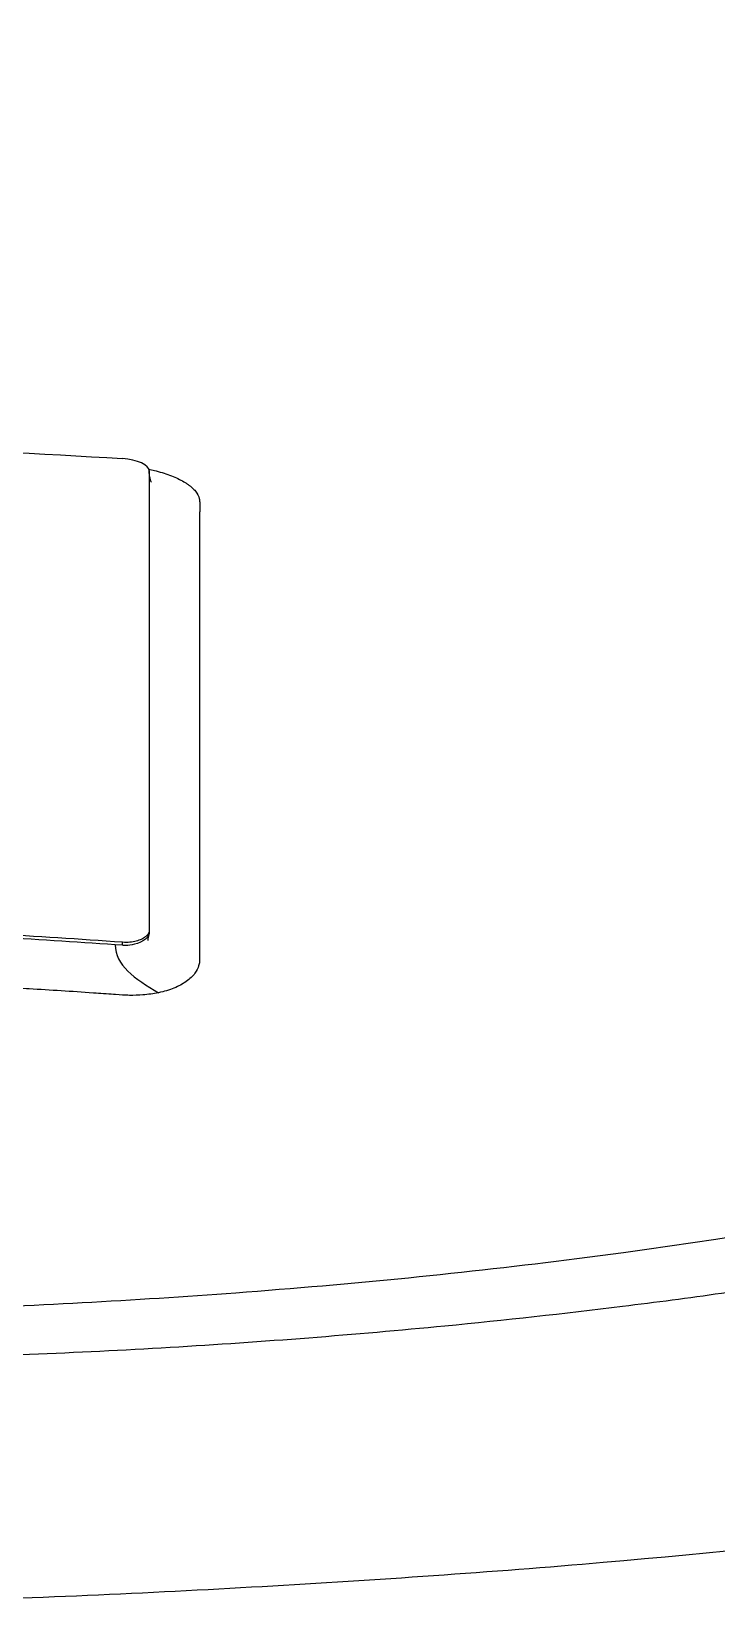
# Model space of a CAD drawing. Header units: millimetres. Extents: x 0 to 4378, y 0 to 2376.
# Drawn here: x 781.76 to 789.43, y 2087.85 to 2105.43 of the extents above; entities that cross this region are included whole.
import ezdxf

# ---------------------------------------------------------------- set-up
doc = ezdxf.new("R2010")
doc.units = ezdxf.units.MM
doc.header["$LTSCALE"] = 0.2

# ---------------------------------------------------------------- blocks, each defined once
blk = doc.blocks.new('A$C67cfe5fe')
for p, q in [((5.858, -65.91), (5.858, -65.882)), ((5.858, -65.882), (5.858, -65.91)), ((5.858, -71.021), (5.858, -71.047)), ((5.558, -71.191), (5.477, -71.185)), ((5.558, -71.191), (5.558, -71.157))]:
    blk.add_line(p, q)
blk.add_arc((0, 0), 86.413, 313.06048, 226.93952)
blk.add_ellipse((5.558, -65.863), major_axis=(0.3, -0.023), ratio=0.395367, start_param=0.0298, end_param=1.600593)
for points, knots in [([(20.581, -61.893), (21.167, -62.08), (21.725, -62.277), (22.772, -62.683), (23.264, -62.894), (24.638, -63.544), (25.419, -64.003), (26.472, -64.794), (26.828, -65.119), (27.191, -65.537), (27.262, -65.626), (27.361, -65.758), (27.394, -65.803), (27.576, -66.067), (27.694, -66.287), (27.831, -66.623), (27.872, -66.744), (27.936, -66.996), (27.959, -67.126), (27.985, -67.391), (27.987, -67.528), (27.97, -67.805), (27.95, -67.944), (27.889, -68.221), (27.847, -68.359), (27.58, -69.058), (27.185, -69.606), (26.486, -70.261), (26.342, -70.386), (25.869, -70.767), (25.508, -71.019), (24.707, -71.513), (24.265, -71.754), (23.549, -72.103), (23.304, -72.216), (22.797, -72.438), (22.535, -72.546), (21.999, -72.758), (21.72, -72.863), (21.147, -73.068), (20.844, -73.171), (20.405, -73.313), (20.262, -73.359), (17.851, -74.105), (15.19, -74.676), (11.896, -75.139), (11.527, -75.188), (10.501, -75.315), (9.837, -75.388), (8.16, -75.551), (7.133, -75.631), (5.569, -75.724), (5.045, -75.75), (3.992, -75.794), (3.464, -75.812), (2.933, -75.826)], [0.00002, 0.00002, 0.00002, 0.00002, 0.259158, 0.259158, 0.518708, 0.518708, 1.038075, 1.038075, 1.384705, 1.384705, 1.477831, 1.477831, 1.526561, 1.526561, 1.759973, 1.759973, 1.890971, 1.890971, 2.029156, 2.029156, 2.171186, 2.171186, 2.316283, 2.316283, 2.460898, 2.460898, 3.049329, 3.049329, 3.189055, 3.189055, 3.478614, 3.478614, 3.769885, 3.769885, 3.913253, 3.913253, 4.056001, 4.056001, 4.19686, 4.19686, 4.341119, 4.341119, 4.411312, 4.411312, 5.498875, 5.498875, 5.634552, 5.634552, 5.872375, 5.872375, 6.229939, 6.229939, 6.408513, 6.408513, 6.587137, 6.587137, 6.587137, 6.587137]), ([(-0.009, -75.323), (1.128, -75.323), (2.276, -75.304), (4.534, -75.226), (5.688, -75.164), (8.127, -74.982), (9.404, -74.855), (13.452, -74.338), (16.034, -73.829), (20.77, -72.48), (22.793, -71.622), (25.516, -69.805), (26.47, -68.758), (26.709, -67.086), (26.63, -66.59), (26.035, -65.353), (25.328, -64.629), (22.925, -63.037), (21.315, -62.409), (20.252, -62.034)], [-3.557548, -3.557548, -3.557548, -3.557548, -3.349945, -3.349945, -3.131371, -3.131371, -2.88131, -2.88131, -2.314192, -2.314192, -1.681115, -1.681115, -1.111984, -1.111984, -0.864569, -0.864569, -0.492008, -0.492008, -0.000015, -0.000015, -0.000015, -0.000015]), ([(-5.563, -65.744), (-3.714, -65.627), (-1.862, -65.567), (1.85, -65.567), (3.705, -65.626), (5.558, -65.744)], [0, 0, 0, 0, 0.4995825, 0.4995825, 0.9999999, 0.9999999, 0.9999999, 0.9999999]), ([(5.854, -65.863), (5.858, -65.864), (5.862, -65.865), (5.866, -65.866), (5.889, -65.871), (5.912, -65.876), (5.934, -65.882)], [0.701205401, 0.701205401, 0.701205401, 0.701205401, 0.701472592, 0.701472592, 0.701472592, 0.703125, 0.703125, 0.703125, 0.703125]), ([(5.858, -65.882), (5.858, -66.623), (5.858, -67.422), (5.858, -69.137), (5.858, -70.05), (5.858, -71.021)], [-1.119586, -1.119586, -1.119586, -1.119586, -0.560022, -0.560022, -0.000001, -0.000001, -0.000001, -0.000001]), ([(5.858, -65.91), (5.858, -65.917), (5.858, -65.924), (5.858, -65.931), (5.858, -65.937), (5.858, -65.943), (5.858, -65.949), (5.858, -65.976), (5.858, -66.002), (5.858, -66.028)], [0.00000005, 0.00000005, 0.00000005, 0.00000005, 0.00455029, 0.00455029, 0.00455029, 0.00878393, 0.00878393, 0.00878393, 0.02650849, 0.02650849, 0.02650849, 0.02650849]), ([(5.858, -65.924), (5.858, -65.927), (5.858, -65.93), (5.858, -65.934), (5.858, -65.937), (5.861, -65.956), (5.863, -65.967), (5.871, -65.99), (5.873, -65.994), (5.879, -66.003), (5.881, -66.006), (5.883, -66.008), (5.884, -66.008), (5.884, -66.008)], [0, 0, 0, 0, 0.00325922, 0.00325922, 0.01003283, 0.01003283, 0.01758501, 0.01758501, 0.02679007, 0.02679007, 0.03497206, 0.03497206, 0.03904806, 0.03904806, 0.03904806, 0.03904806]), ([(5.934, -65.882), (5.942, -65.884), (5.95, -65.886), (5.958, -65.888), (5.988, -65.896), (6.017, -65.905), (6.044, -65.914), (6.1, -65.933), (6.151, -65.954), (6.196, -65.976), (6.219, -65.988), (6.24, -65.999), (6.259, -66.012), (6.269, -66.018), (6.278, -66.024), (6.287, -66.03)], [0.703125, 0.703125, 0.703125, 0.703125, 0.70373263, 0.70373263, 0.70373263, 0.70603388, 0.70603388, 0.70603388, 0.71067629, 0.71067629, 0.71067629, 0.71299904, 0.71299904, 0.71299904, 0.71415673, 0.71415673, 0.71415673, 0.71415673]), ([(6.287, -66.03), (6.296, -66.036), (6.305, -66.043), (6.313, -66.049), (6.321, -66.055), (6.329, -66.062), (6.336, -66.068), (6.351, -66.082), (6.364, -66.095), (6.375, -66.109), (6.397, -66.136), (6.411, -66.164), (6.418, -66.191), (6.421, -66.205), (6.422, -66.218), (6.422, -66.231), (6.422, -66.242), (6.422, -66.252), (6.422, -66.263), (6.422, -66.265), (6.422, -66.267), (6.422, -66.27), (6.422, -66.291), (6.422, -66.313), (6.422, -66.335), (6.421, -66.351), (6.421, -66.368), (6.421, -66.385), (6.421, -66.469), (6.421, -66.54), (6.421, -66.626)], [0.71415673, 0.71415673, 0.71415673, 0.71415673, 0.71531044, 0.71531044, 0.71531044, 0.7164591, 0.7164591, 0.7164591, 0.71875, 0.71875, 0.71875, 0.72340425, 0.72340425, 0.72340425, 0.72567726, 0.72567726, 0.72567726, 0.72744673, 0.72744673, 0.72744673, 0.72785169, 0.72785169, 0.72785169, 0.73155671, 0.73155671, 0.73155671, 0.734375, 0.734375, 0.734375, 0.74793659, 0.74793659, 0.74793659, 0.74793659]), ([(6.421, -66.626), (6.421, -66.639), (6.421, -66.652), (6.421, -66.666), (6.421, -66.854), (6.421, -67.04), (6.421, -67.226), (6.421, -67.436), (6.421, -67.644), (6.421, -67.85), (6.421, -67.871), (6.421, -67.891), (6.421, -67.912), (6.421, -68.11), (6.421, -68.305), (6.421, -68.497), (6.421, -68.504), (6.421, -68.51), (6.421, -68.516), (6.421, -68.615), (6.421, -68.714), (6.421, -68.812), (6.421, -68.909), (6.421, -68.987), (6.421, -69.103), (6.421, -69.121), (6.421, -69.14), (6.421, -69.159), (6.421, -69.371), (6.421, -69.579), (6.421, -69.783), (6.421, -69.896), (6.421, -70.002), (6.421, -70.11), (6.421, -70.213), (6.421, -70.318), (6.421, -70.434), (6.421, -70.615), (6.421, -70.788), (6.421, -70.963), (6.421, -71.018), (6.421, -71.074), (6.421, -71.13), (6.421, -71.147), (6.421, -71.164), (6.421, -71.181), (6.421, -71.217), (6.421, -71.254), (6.421, -71.291), (6.421, -71.309), (6.421, -71.327), (6.421, -71.346), (6.421, -71.364), (6.42, -71.382), (6.416, -71.4), (6.41, -71.428), (6.399, -71.455), (6.383, -71.481), (6.379, -71.489), (6.373, -71.497), (6.368, -71.504), (6.356, -71.521), (6.342, -71.537), (6.326, -71.552), (6.31, -71.567), (6.292, -71.582), (6.272, -71.596), (6.233, -71.624), (6.186, -71.649), (6.134, -71.67), (6.108, -71.681), (6.08, -71.69), (6.052, -71.699), (6.023, -71.708), (5.993, -71.715), (5.962, -71.722)], [0.7479366, 0.7479366, 0.7479366, 0.7479366, 0.75, 0.75, 0.75, 0.7778267, 0.7778267, 0.7778267, 0.8093257, 0.8093257, 0.8093257, 0.8125, 0.8125, 0.8125, 0.8427642, 0.8427642, 0.8427642, 0.84375, 0.84375, 0.84375, 0.859375, 0.859375, 0.859375, 0.875, 0.875, 0.875, 0.8775605, 0.8775605, 0.8775605, 0.90625, 0.90625, 0.90625, 0.9222304, 0.9222304, 0.9222304, 0.9375, 0.9375, 0.9375, 0.9612141, 0.9612141, 0.9612141, 0.96875, 0.96875, 0.96875, 0.9710053, 0.9710053, 0.9710053, 0.9758787, 0.9758787, 0.9758787, 0.9783012, 0.9783012, 0.9783012, 0.9807089, 0.9807089, 0.9807089, 0.984375, 0.984375, 0.984375, 0.9854706, 0.9854706, 0.9854706, 0.987866, 0.987866, 0.987866, 0.9902844, 0.9902844, 0.9902844, 0.9951532, 0.9951532, 0.9951532, 0.9975841, 0.9975841, 0.9975841, 1, 1, 1, 1]), ([(31.28, -69.665), (31.947, -70.376), (32.269, -71.205), (31.75, -72.158), (31.715, -72.216), (31.638, -72.337), (31.596, -72.398), (31.509, -72.516), (31.463, -72.575), (31.22, -72.866), (30.976, -73.094), (30.536, -73.431), (30.376, -73.543), (29.508, -74.106), (28.615, -74.542), (27.265, -75.056), (26.987, -75.156), (24.346, -76.058), (21.31, -76.75), (15.568, -77.63), (13.191, -77.91), (9.442, -78.226), (8.166, -78.312), (5.586, -78.455), (4.261, -78.513), (2.933, -78.547)], [1.087756, 1.087756, 1.087756, 1.087756, 1.428405, 1.428405, 1.450296, 1.450296, 1.471663, 1.471663, 1.492327, 1.492327, 1.574835, 1.574835, 1.616316, 1.616316, 1.784634, 1.784634, 1.826029, 1.826029, 2.164003, 2.164003, 2.373598, 2.373598, 2.479923, 2.479923, 2.586935, 2.586935, 2.586935, 2.586935]), ([(5.558, -71.157), (4.594, -71.088), (3.629, -71.036), (1.773, -70.969), (0.887, -70.953), (-0.893, -70.953), (-1.779, -70.97), (-3.634, -71.036), (-4.6, -71.088), (-5.564, -71.158)], [-1.113248, -1.113248, -1.113248, -1.113248, -0.82321, -0.82321, -0.556619, -0.556619, -0.289996, -0.289996, 0, 0, 0, 0]), ([(5.477, -71.185), (4.565, -71.121), (3.652, -71.071), (1.825, -71.004), (0.911, -70.987), (-0.003, -70.987)], [0, 0, 0, 0, 0.5, 0.5, 1, 1, 1, 1]), ([(5.858, -71.021), (5.858, -71.029), (5.857, -71.038), (5.851, -71.054), (5.846, -71.062), (5.833, -71.08), (5.824, -71.089), (5.8, -71.108), (5.785, -71.117), (5.751, -71.132), (5.732, -71.139), (5.69, -71.15), (5.666, -71.154), (5.614, -71.159), (5.586, -71.159), (5.558, -71.157)], [-0.04708138, -0.04708138, -0.04708138, -0.04708138, -0.04206155, -0.04206155, -0.03717867, -0.03717867, -0.03071828, -0.03071828, -0.02354661, -0.02354661, -0.01630299, -0.01630299, -0.00841386, -0.00841386, -0.00000018, -0.00000018, -0.00000018, -0.00000018]), ([(5.858, -71.047), (5.858, -71.047), (5.855, -71.113), (5.761, -71.156), (5.667, -71.199), (5.588, -71.192), (5.584, -71.192), (5.575, -71.192), (5.567, -71.192), (5.558, -71.191)], [0, 0, 0, 0, 0.25, 0.25, 0.25, 0.5, 0.5, 0.5, 1, 1, 1, 1]), ([(5.854, -71.073), (5.848, -71.092), (5.843, -71.113), (5.841, -71.13), (5.841, -71.133), (5.841, -71.135), (5.841, -71.136), (5.841, -71.136)], [0, 0, 0, 0, 0.00789311, 0.00789311, 0.00952315, 0.00952315, 0.01040156, 0.01040156, 0.01040156, 0.01040156]), ([(5.962, -71.722), (5.903, -71.733), (5.846, -71.741), (5.787, -71.746), (5.744, -71.75), (5.679, -71.752), (5.638, -71.751), (5.623, -71.751), (5.611, -71.751), (5.605, -71.75), (5.584, -71.749), (5.542, -71.747), (5.479, -71.742), (5.426, -71.739), (5.329, -71.731), (5.263, -71.727), (5.252, -71.726), (5.241, -71.726), (5.232, -71.725), (4.989, -71.708), (4.758, -71.694), (4.512, -71.679), (4.503, -71.678), (4.494, -71.678), (4.485, -71.677), (3.978, -71.647), (3.517, -71.624), (3.008, -71.604), (3.002, -71.603), (2.996, -71.603), (2.99, -71.603), (1.958, -71.561), (0.982, -71.542), (-0.003, -71.542)], [0, 0, 0, 0, 0.03125, 0.03125, 0.03125, 0.053883, 0.053883, 0.053883, 0.0625, 0.0625, 0.0625, 0.09375, 0.09375, 0.09375, 0.120399, 0.120399, 0.120399, 0.125, 0.125, 0.125, 0.245614, 0.245614, 0.245614, 0.25, 0.25, 0.25, 0.497095, 0.497095, 0.497095, 0.5, 0.5, 0.5, 1, 1, 1, 1])]:
    blk.add_open_spline(points, degree=3, knots=knots)
blk.add_open_spline([(5.477, -71.185), (5.477, -71.411), (5.693, -71.567), (5.962, -71.722)], degree=3)

msp = doc.modelspace()

# ---------------------------------------------------------------- block references
msp.add_blockref('A$C67cfe5fe', (777.219, 2166.397))

doc.saveas('drawing.dxf')
